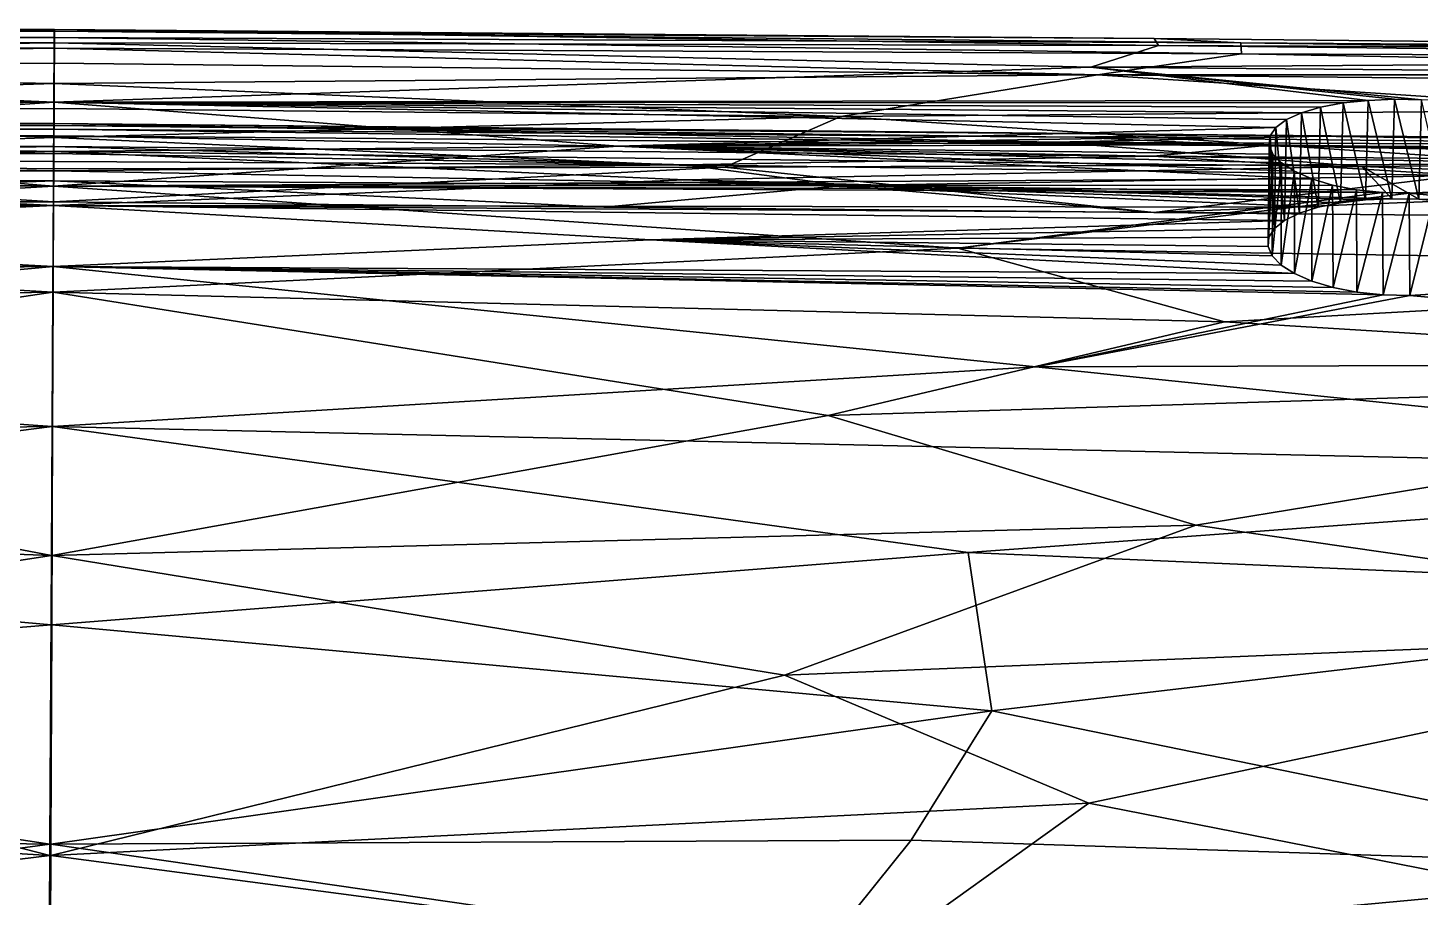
# Model space of a CAD drawing. Extents: x 4857 to 5181, y 3876 to 4195.
# Drawn here: x 5017.6 to 5090.8, y 4148.9 to 4194.7 of the extents above; entities that cross this region are included whole.
import ezdxf

# ---------------------------------------------------------------- set-up
doc = ezdxf.new("R2010")
doc.units = 0
doc.header["$MEASUREMENT"] = 0
doc.layers.add('STL2DXF', color=7, linetype='Continuous')

msp = doc.modelspace()

# ---------------------------------------------------------------- linework, layer by layer
at = {"layer": 'STL2DXF'}
for points in [[(4956.525, 4194.508, 9.18), (5018.949, 4194.172, 7.563), (4956.5, 4193.927, 6.674)], [(4961.094, 4194.687, 12.274), (5018.951, 4194.511, 9.373), (4956.525, 4194.508, 9.18)], [(5018.951, 4194.511, 9.373), (5018.949, 4194.172, 7.563), (4956.525, 4194.508, 9.18)], [(4960.864, 4194.332, 16.548), (5018.951, 4194.6, 13.71), (4961.094, 4194.687, 12.274)], [(5018.948, 4193.904, 18.943), (5018.951, 4194.6, 13.71), (4960.864, 4194.332, 16.548)], [(4964.403, 4193.159, 22.528), (5018.948, 4193.904, 18.943), (4960.864, 4194.332, 16.548)], [(5018.951, 4194.6, 13.71), (5018.951, 4194.511, 9.373), (4961.094, 4194.687, 12.274)], [(5018.945, 4194.511, 9.373), (5018.945, 4194.511, 9.373), (5018.943, 4194.172, 7.563), (5018.922, 4189.35, 8.892)], [(5018.923, 4189.551, 10.003), (5018.923, 4189.551, 10.003), (5018.945, 4194.511, 9.373), (5018.922, 4189.35, 8.892)], [(5018.923, 4189.35, 8.892), (5018.949, 4194.172, 7.563), (5018.951, 4194.511, 9.373)], [(5018.923, 4189.35, 8.892), (5018.951, 4194.511, 9.373), (5018.924, 4189.551, 10.003)], [(5018.924, 4189.656, 12.33), (5018.924, 4189.656, 12.33), (5018.945, 4194.511, 9.373), (5018.923, 4189.551, 10.003)], [(5018.924, 4189.656, 12.33), (5018.951, 4194.511, 9.373), (5018.951, 4194.6, 13.71)], [(5018.924, 4189.656, 12.33), (5018.951, 4194.6, 13.71), (5018.948, 4193.904, 18.943)], [(5018.945, 4194.6, 13.71), (5018.945, 4194.6, 13.71), (5018.945, 4194.511, 9.373), (5018.924, 4189.656, 12.33)], [(5018.942, 4193.904, 18.943), (5018.942, 4193.904, 18.943), (5018.945, 4194.6, 13.71), (5018.924, 4189.656, 12.33)], [(5018.924, 4189.551, 10.003), (5018.951, 4194.511, 9.373), (5018.924, 4189.656, 12.33)], [(5077.027, 4193.763, 16.548), (5077.027, 4193.763, 16.548), (5018.945, 4194.6, 13.71), (5018.942, 4193.904, 18.943)], [(5081.367, 4193.897, 9.18), (5081.367, 4193.897, 9.18), (5018.943, 4194.172, 7.563), (5018.945, 4194.511, 9.373)], [(5076.8, 4194.12, 12.274), (5076.8, 4194.12, 12.274), (5018.945, 4194.6, 13.71), (5077.027, 4193.763, 16.548)], [(5076.8, 4194.12, 12.274), (5076.8, 4194.12, 12.274), (5018.945, 4194.511, 9.373), (5018.945, 4194.6, 13.71)], [(5081.367, 4193.897, 9.18), (5081.367, 4193.897, 9.18), (5018.945, 4194.511, 9.373), (5076.8, 4194.12, 12.274)], [(5018.949, 4194.172, 7.563), (5018.946, 4193.624, 5.92), (4956.5, 4193.927, 6.674)], [(4956.5, 4193.927, 6.674), (5018.946, 4193.624, 5.92), (4964.058, 4192.743, 4.257)], [(5018.946, 4193.624, 5.92), (5018.942, 4192.822, 4.396), (4964.058, 4192.743, 4.257)], [(5018.931, 4190.768, 30.716), (5018.948, 4193.904, 18.943), (4964.403, 4193.159, 22.528)], [(5018.914, 4187.642, 6.091), (5018.942, 4192.822, 4.396), (5018.946, 4193.624, 5.92)], [(5018.914, 4187.642, 6.091), (5018.946, 4193.624, 5.92), (5018.916, 4188.071, 6.436)], [(5018.941, 4193.624, 5.92), (5018.941, 4193.624, 5.92), (5018.937, 4192.822, 4.396), (5018.915, 4187.642, 6.091)], [(5018.917, 4188.071, 6.436), (5018.917, 4188.071, 6.436), (5018.941, 4193.624, 5.92), (5018.915, 4187.642, 6.091)], [(5018.916, 4188.071, 6.436), (5018.946, 4193.624, 5.92), (5018.918, 4188.441, 6.851)], [(5018.924, 4189.656, 12.33), (5018.948, 4193.904, 18.943), (5018.917, 4188.177, 21.706)], [(5018.917, 4188.177, 21.706), (5018.948, 4193.904, 18.943), (5018.931, 4190.768, 30.716)], [(5018.917, 4188.177, 21.706), (5018.917, 4188.177, 21.706), (5018.942, 4193.904, 18.943), (5018.924, 4189.656, 12.33)], [(5018.928, 4190.768, 30.716), (5018.928, 4190.768, 30.716), (5018.942, 4193.904, 18.943), (5018.917, 4188.177, 21.706)], [(5018.918, 4188.441, 6.851), (5018.918, 4188.441, 6.851), (5018.941, 4193.624, 5.92), (5018.917, 4188.071, 6.436)], [(5018.918, 4188.441, 6.851), (5018.946, 4193.624, 5.92), (5018.949, 4194.172, 7.563)], [(5018.918, 4188.441, 6.851), (5018.949, 4194.172, 7.563), (5018.921, 4188.996, 7.815)], [(5018.943, 4194.172, 7.563), (5018.943, 4194.172, 7.563), (5018.941, 4193.624, 5.92), (5018.918, 4188.441, 6.851)], [(5018.921, 4188.996, 7.815), (5018.921, 4188.996, 7.815), (5018.943, 4194.172, 7.563), (5018.918, 4188.441, 6.851)], [(5018.921, 4188.996, 7.815), (5018.949, 4194.172, 7.563), (5018.923, 4189.35, 8.892)], [(5018.922, 4189.35, 8.892), (5018.922, 4189.35, 8.892), (5018.943, 4194.172, 7.563), (5018.921, 4188.996, 7.815)], [(5073.476, 4192.624, 22.528), (5073.476, 4192.624, 22.528), (5018.942, 4193.904, 18.943), (5018.928, 4190.768, 30.716)], [(5073.818, 4192.205, 4.257), (5073.818, 4192.205, 4.257), (5018.937, 4192.822, 4.396), (5018.941, 4193.624, 5.92)], [(5081.387, 4193.315, 6.674), (5081.387, 4193.315, 6.674), (5018.941, 4193.624, 5.92), (5018.943, 4194.172, 7.563)], [(5073.818, 4192.205, 4.257), (5073.818, 4192.205, 4.257), (5018.941, 4193.624, 5.92), (5081.387, 4193.315, 6.674)], [(5077.027, 4193.763, 16.548), (5077.027, 4193.763, 16.548), (5018.942, 4193.904, 18.943), (5073.476, 4192.624, 22.528)], [(5081.387, 4193.315, 6.674), (5081.387, 4193.315, 6.674), (5018.943, 4194.172, 7.563), (5081.367, 4193.897, 9.18)], [(5139.629, 4193.054, 17.414), (5139.629, 4193.054, 17.414), (5077.027, 4193.763, 16.548), (5073.476, 4192.624, 22.528)], [(5076.8, 4194.12, 12.274), (5076.8, 4194.12, 12.274), (5077.027, 4193.763, 16.548), (5139.937, 4193.483, 13.501)], [(5139.935, 4193.478, 10.486), (5139.935, 4193.478, 10.486), (5076.8, 4194.12, 12.274), (5139.937, 4193.483, 13.501)], [(5081.367, 4193.897, 9.18), (5081.367, 4193.897, 9.18), (5076.8, 4194.12, 12.274), (5139.935, 4193.478, 10.486)], [(5139.937, 4193.483, 13.501), (5139.937, 4193.483, 13.501), (5077.027, 4193.763, 16.548), (5139.629, 4193.054, 17.414)], [(5139.687, 4193.093, 7.83), (5139.687, 4193.093, 7.83), (5081.367, 4193.897, 9.18), (5139.935, 4193.478, 10.486)], [(5081.387, 4193.315, 6.674), (5081.387, 4193.315, 6.674), (5081.367, 4193.897, 9.18), (5139.687, 4193.093, 7.83)], [(4949.81, 4191.548, 28.4), (5018.931, 4190.768, 30.716), (4964.403, 4193.159, 22.528)], [(4964.058, 4192.743, 4.257), (5018.942, 4192.822, 4.396), (5018.936, 4191.751, 3.045)], [(5018.908, 4186.636, 5.641), (5018.936, 4191.751, 3.045), (5018.942, 4192.822, 4.396)], [(5018.908, 4186.636, 5.641), (5018.942, 4192.822, 4.396), (5018.911, 4187.161, 5.824)], [(5018.937, 4192.822, 4.396), (5018.937, 4192.822, 4.396), (5018.933, 4191.751, 3.045), (5018.91, 4186.636, 5.641)], [(5018.913, 4187.161, 5.824), (5018.913, 4187.161, 5.824), (5018.937, 4192.822, 4.396), (5018.91, 4186.636, 5.641)], [(5018.911, 4187.161, 5.824), (5018.942, 4192.822, 4.396), (5018.914, 4187.642, 6.091)], [(5018.915, 4187.642, 6.091), (5018.915, 4187.642, 6.091), (5018.937, 4192.822, 4.396), (5018.913, 4187.161, 5.824)], [(5018.933, 4191.751, 3.045), (5018.933, 4191.751, 3.045), (5018.937, 4192.822, 4.396), (5073.818, 4192.205, 4.257)], [(5073.476, 4192.624, 22.528), (5073.476, 4192.624, 22.528), (5138.892, 4192.052, 22.41), (5139.629, 4193.054, 17.414)], [(5073.818, 4192.205, 4.257), (5073.818, 4192.205, 4.257), (5081.387, 4193.315, 6.674), (5139.156, 4192.215, 5.348)], [(5139.156, 4192.215, 5.348), (5139.156, 4192.215, 5.348), (5081.387, 4193.315, 6.674), (5139.687, 4193.093, 7.83)], [(4964.058, 4192.743, 4.257), (5018.936, 4191.751, 3.045), (4977.536, 4190.427, 1.935)], [(5073.476, 4192.624, 22.528), (5073.476, 4192.624, 22.528), (5018.928, 4190.768, 30.716), (5088.054, 4190.87, 28.4)], [(5060.318, 4190.021, 1.935), (5060.318, 4190.021, 1.935), (5018.933, 4191.751, 3.045), (5073.818, 4192.205, 4.257)], [(5073.818, 4192.205, 4.257), (5073.818, 4192.205, 4.257), (5101.996, 4190.359, 2.492), (5060.318, 4190.021, 1.935)], [(5089.449, 4190.926, 28.176), (5089.449, 4190.926, 28.176), (5073.476, 4192.624, 22.528), (5088.054, 4190.87, 28.4)], [(5090.861, 4190.895, 28.237), (5090.861, 4190.895, 28.237), (5073.476, 4192.624, 22.528), (5089.449, 4190.926, 28.176)], [(5138.892, 4192.052, 22.41), (5138.892, 4192.052, 22.41), (5073.476, 4192.624, 22.528), (5090.861, 4190.895, 28.237)], [(5138.784, 4191.573, 4.242), (5138.784, 4191.573, 4.242), (5073.818, 4192.205, 4.257), (5139.156, 4192.215, 5.348)], [(5101.996, 4190.359, 2.492), (5101.996, 4190.359, 2.492), (5073.818, 4192.205, 4.257), (5138.784, 4191.573, 4.242)], [(4951.124, 4191.395, 28.896), (5018.931, 4190.768, 30.716), (4949.81, 4191.548, 28.4)], [(4952.304, 4191.162, 29.637), (5018.931, 4190.768, 30.716), (4951.124, 4191.395, 28.896)], [(4977.536, 4190.427, 1.935), (5018.936, 4191.751, 3.045), (5018.929, 4190.436, 1.944)], [(5018.929, 4190.436, 1.944), (5018.936, 4191.751, 3.045), (5018.902, 4185.536, 5.507)], [(5018.902, 4185.536, 5.507), (5018.936, 4191.751, 3.045), (5018.908, 4186.636, 5.641)], [(5018.906, 4185.536, 5.507), (5018.906, 4185.536, 5.507), (5018.933, 4191.751, 3.045), (5018.927, 4190.436, 1.944)], [(5018.91, 4186.636, 5.641), (5018.91, 4186.636, 5.641), (5018.933, 4191.751, 3.045), (5018.906, 4185.536, 5.507)], [(5018.927, 4190.436, 1.944), (5018.927, 4190.436, 1.944), (5018.933, 4191.751, 3.045), (5060.318, 4190.021, 1.935)], [(4953.306, 4190.857, 30.587), (5018.931, 4190.768, 30.716), (4952.304, 4191.162, 29.637)], [(4954.093, 4190.492, 31.702), (5018.931, 4190.768, 30.716), (4953.306, 4190.857, 30.587)], [(4954.646, 4190.076, 32.937), (5018.931, 4190.768, 30.716), (4954.093, 4190.492, 31.702)], [(4954.646, 4190.076, 32.937), (4989.252, 4188.746, 36.628), (5018.931, 4190.768, 30.716)], [(5018.906, 4186.349, 42.832), (5018.931, 4190.768, 30.716), (4989.252, 4188.746, 36.628)], [(5018.901, 4185.334, 31.206), (5018.931, 4190.768, 30.716), (5018.883, 4182.119, 39.933)], [(5018.883, 4182.119, 39.933), (5018.931, 4190.768, 30.716), (5018.906, 4186.349, 42.832)], [(5018.891, 4182.119, 39.933), (5018.891, 4182.119, 39.933), (5018.928, 4190.768, 30.716), (5018.905, 4185.334, 31.206)], [(5018.909, 4186.349, 42.832), (5018.909, 4186.349, 42.832), (5018.928, 4190.768, 30.716), (5018.891, 4182.119, 39.933)], [(5018.917, 4188.177, 21.706), (5018.931, 4190.768, 30.716), (5018.901, 4185.334, 31.206)], [(5018.905, 4185.334, 31.206), (5018.905, 4185.334, 31.206), (5018.928, 4190.768, 30.716), (5018.917, 4188.177, 21.706)], [(5048.586, 4188.455, 36.628), (5048.586, 4188.455, 36.628), (5018.928, 4190.768, 30.716), (5018.909, 4186.349, 42.832)], [(5088.054, 4190.87, 28.4), (5088.054, 4190.87, 28.4), (5018.928, 4190.768, 30.716), (5086.738, 4190.73, 28.896)], [(5018.928, 4190.768, 30.716), (5018.928, 4190.768, 30.716), (5048.586, 4188.455, 36.628), (5083.203, 4189.446, 32.937)], [(5083.76, 4189.856, 31.702), (5083.76, 4189.856, 31.702), (5018.928, 4190.768, 30.716), (5083.203, 4189.446, 32.937)], [(5084.551, 4190.214, 30.587), (5084.551, 4190.214, 30.587), (5018.928, 4190.768, 30.716), (5083.76, 4189.856, 31.702)], [(5085.556, 4190.509, 29.637), (5085.556, 4190.509, 29.637), (5018.928, 4190.768, 30.716), (5084.551, 4190.214, 30.587)], [(5086.738, 4190.73, 28.896), (5086.738, 4190.73, 28.896), (5018.928, 4190.768, 30.716), (5085.556, 4190.509, 29.637)], [(5086.738, 4190.73, 28.896), (5086.738, 4190.73, 28.896), (5085.556, 4190.509, 29.637), (5086.602, 4185.474, 28.938)], [(5087.913, 4185.627, 28.424), (5087.913, 4185.627, 28.424), (5086.738, 4190.73, 28.896), (5086.602, 4185.474, 28.938)], [(5088.054, 4190.87, 28.4), (5088.054, 4190.87, 28.4), (5086.738, 4190.73, 28.896), (5087.913, 4185.627, 28.424)], [(5089.307, 4185.691, 28.182), (5089.307, 4185.691, 28.182), (5088.054, 4190.87, 28.4), (5087.913, 4185.627, 28.424)], [(5089.449, 4190.926, 28.176), (5089.449, 4190.926, 28.176), (5088.054, 4190.87, 28.4), (5089.307, 4185.691, 28.182)], [(5090.722, 4185.664, 28.225), (5090.722, 4185.664, 28.225), (5089.449, 4190.926, 28.176), (5089.307, 4185.691, 28.182)], [(5090.861, 4190.895, 28.237), (5090.861, 4190.895, 28.237), (5089.449, 4190.926, 28.176), (5090.722, 4185.664, 28.225)], [(5092.093, 4185.549, 28.55), (5092.093, 4185.549, 28.55), (5090.861, 4190.895, 28.237), (5090.722, 4185.664, 28.225)], [(4977.536, 4190.427, 1.935), (5018.929, 4190.436, 1.944), (5018.92, 4188.914, 1.138)], [(4977.536, 4190.427, 1.935), (5018.92, 4188.914, 1.138), (4983.629, 4187.706, 0.754)], [(5018.902, 4185.536, 5.507), (5018.92, 4188.914, 1.138), (5018.929, 4190.436, 1.944)], [(5018.927, 4190.436, 1.944), (5018.927, 4190.436, 1.944), (5018.92, 4188.914, 1.138), (5018.906, 4185.536, 5.507)], [(5018.92, 4188.914, 1.138), (5018.92, 4188.914, 1.138), (5018.927, 4190.436, 1.944), (5060.318, 4190.021, 1.935)], [(5054.198, 4187.36, 0.754), (5054.198, 4187.36, 0.754), (5018.92, 4188.914, 1.138), (5060.318, 4190.021, 1.935)], [(5060.318, 4190.021, 1.935), (5060.318, 4190.021, 1.935), (5097.927, 4187.529, 0.918), (5054.198, 4187.36, 0.754)], [(5101.996, 4190.359, 2.492), (5101.996, 4190.359, 2.492), (5097.927, 4187.529, 0.918), (5060.318, 4190.021, 1.935)], [(5083.76, 4189.856, 31.702), (5083.76, 4189.856, 31.702), (5083.203, 4189.446, 32.937), (5083.663, 4184.552, 31.781)], [(5084.439, 4184.927, 30.658), (5084.439, 4184.927, 30.658), (5083.76, 4189.856, 31.702), (5083.663, 4184.552, 31.781)], [(5084.551, 4190.214, 30.587), (5084.551, 4190.214, 30.587), (5083.76, 4189.856, 31.702), (5084.439, 4184.927, 30.658)], [(5085.431, 4185.239, 29.694), (5085.431, 4185.239, 29.694), (5084.551, 4190.214, 30.587), (5084.439, 4184.927, 30.658)], [(5085.556, 4190.509, 29.637), (5085.556, 4190.509, 29.637), (5084.551, 4190.214, 30.587), (5085.431, 4185.239, 29.694)], [(5086.602, 4185.474, 28.938), (5086.602, 4185.474, 28.938), (5085.556, 4190.509, 29.637), (5085.431, 4185.239, 29.694)], [(5018.917, 4188.177, 21.706), (4950.114, 4188.069, 22.311), (4966.262, 4189.192, 17.056)], [(5018.924, 4189.656, 12.33), (4952.123, 4189.643, 13.372), (4957.709, 4189.657, 10.906)], [(5018.924, 4189.656, 12.33), (4966.262, 4189.192, 17.056), (4952.123, 4189.643, 13.372)], [(4955.362, 4189.1, 8.027), (5018.923, 4189.35, 8.892), (4965.197, 4189.459, 9.312)], [(4955.362, 4189.1, 8.027), (5018.921, 4188.996, 7.815), (5018.923, 4189.35, 8.892)], [(4957.709, 4189.657, 10.906), (4965.197, 4189.459, 9.312), (5018.924, 4189.551, 10.003)], [(4957.709, 4189.657, 10.906), (5018.924, 4189.551, 10.003), (5018.924, 4189.656, 12.33)], [(4965.197, 4189.459, 9.312), (5018.923, 4189.35, 8.892), (5018.924, 4189.551, 10.003)], [(5018.917, 4188.177, 21.706), (4966.262, 4189.192, 17.056), (5018.924, 4189.656, 12.33)], [(5018.924, 4189.656, 12.33), (5018.924, 4189.656, 12.33), (5071.579, 4188.676, 17.056), (5018.917, 4188.177, 21.706)], [(5018.922, 4189.35, 8.892), (5018.922, 4189.35, 8.892), (5018.921, 4188.996, 7.815), (5082.477, 4188.477, 8.027)], [(5018.923, 4189.551, 10.003), (5018.923, 4189.551, 10.003), (5018.922, 4189.35, 8.892), (5072.647, 4188.933, 9.312)], [(5072.647, 4188.933, 9.312), (5072.647, 4188.933, 9.312), (5018.922, 4189.35, 8.892), (5082.477, 4188.477, 8.027)], [(5018.924, 4189.656, 12.33), (5018.924, 4189.656, 12.33), (5018.923, 4189.551, 10.003), (5080.136, 4189.057, 10.906)], [(5018.923, 4189.551, 10.003), (5018.923, 4189.551, 10.003), (5072.647, 4188.933, 9.312), (5080.136, 4189.057, 10.906)], [(5085.722, 4188.988, 13.372), (5085.722, 4188.988, 13.372), (5071.579, 4188.676, 17.056), (5018.924, 4189.656, 12.33)], [(5080.136, 4189.057, 10.906), (5080.136, 4189.057, 10.906), (5085.722, 4188.988, 13.372), (5018.924, 4189.656, 12.33)], [(5083.203, 4189.446, 32.937), (5083.203, 4189.446, 32.937), (5048.586, 4188.455, 36.628), (5082.895, 4188.997, 34.245)], [(5083.203, 4189.446, 32.937), (5083.203, 4189.446, 32.937), (5082.895, 4188.997, 34.245), (5083.123, 4184.125, 33.022)], [(5083.663, 4184.552, 31.781), (5083.663, 4184.552, 31.781), (5083.203, 4189.446, 32.937), (5083.123, 4184.125, 33.022)], [(4952.736, 4187.386, 40.328), (5018.906, 4186.349, 42.832), (4989.252, 4188.746, 36.628)], [(4961.091, 4188.495, 6.906), (5018.921, 4188.996, 7.815), (4955.362, 4189.1, 8.027)], [(4961.091, 4188.495, 6.906), (5018.918, 4188.441, 6.851), (5018.921, 4188.996, 7.815)], [(4985.72, 4187.804, 6.203), (5018.918, 4188.441, 6.851), (4961.091, 4188.495, 6.906)], [(4983.629, 4187.706, 0.754), (5018.92, 4188.914, 1.138), (5018.912, 4187.256, 0.66)], [(4985.72, 4187.804, 6.203), (5018.916, 4188.071, 6.436), (5018.918, 4188.441, 6.851)], [(5018.902, 4185.536, 5.507), (5018.912, 4187.256, 0.66), (5018.92, 4188.914, 1.138)], [(5018.92, 4188.914, 1.138), (5018.92, 4188.914, 1.138), (5018.913, 4187.256, 0.66), (5018.906, 4185.536, 5.507)], [(5048.586, 4188.455, 36.628), (5048.586, 4188.455, 36.628), (5018.909, 4186.349, 42.832), (5085.087, 4186.738, 40.328)], [(5018.913, 4187.256, 0.66), (5018.913, 4187.256, 0.66), (5018.92, 4188.914, 1.138), (5054.198, 4187.36, 0.754)], [(5071.579, 4188.676, 17.056), (5071.579, 4188.676, 17.056), (5087.715, 4187.395, 22.311), (5018.917, 4188.177, 21.706)], [(5018.918, 4188.441, 6.851), (5018.918, 4188.441, 6.851), (5018.917, 4188.071, 6.436), (5052.108, 4187.478, 6.203)], [(5018.921, 4188.996, 7.815), (5018.921, 4188.996, 7.815), (5018.918, 4188.441, 6.851), (5076.743, 4187.928, 6.906)], [(5076.743, 4187.928, 6.906), (5076.743, 4187.928, 6.906), (5018.918, 4188.441, 6.851), (5052.108, 4187.478, 6.203)], [(5082.477, 4188.477, 8.027), (5082.477, 4188.477, 8.027), (5018.921, 4188.996, 7.815), (5076.743, 4187.928, 6.906)], [(5082.895, 4188.997, 34.245), (5082.895, 4188.997, 34.245), (5048.586, 4188.455, 36.628), (5082.843, 4188.525, 35.58)], [(5082.843, 4188.525, 35.58), (5082.843, 4188.525, 35.58), (5048.586, 4188.455, 36.628), (5083.044, 4188.045, 36.9)], [(5084.181, 4187.133, 39.317), (5084.181, 4187.133, 39.317), (5048.586, 4188.455, 36.628), (5085.087, 4186.738, 40.328)], [(5083.494, 4187.575, 38.159), (5083.494, 4187.575, 38.159), (5048.586, 4188.455, 36.628), (5084.181, 4187.133, 39.317)], [(5083.044, 4188.045, 36.9), (5083.044, 4188.045, 36.9), (5048.586, 4188.455, 36.628), (5083.494, 4187.575, 38.159)], [(5085.722, 4188.988, 13.372), (5085.722, 4188.988, 13.372), (5137.729, 4188.39, 14.692), (5071.579, 4188.676, 17.056)], [(5137.29, 4187.82, 18.426), (5137.29, 4187.82, 18.426), (5087.715, 4187.395, 22.311), (5071.579, 4188.676, 17.056)], [(5137.729, 4188.39, 14.692), (5137.729, 4188.39, 14.692), (5137.29, 4187.82, 18.426), (5071.579, 4188.676, 17.056)], [(5080.136, 4189.057, 10.906), (5080.136, 4189.057, 10.906), (5072.647, 4188.933, 9.312), (5137.615, 4188.243, 8.967)], [(5072.647, 4188.933, 9.312), (5072.647, 4188.933, 9.312), (5082.477, 4188.477, 8.027), (5137.615, 4188.243, 8.967)], [(5082.477, 4188.477, 8.027), (5082.477, 4188.477, 8.027), (5076.743, 4187.928, 6.906), (5137.023, 4187.472, 7.079)], [(5137.844, 4188.54, 11.522), (5137.844, 4188.54, 11.522), (5085.722, 4188.988, 13.372), (5080.136, 4189.057, 10.906)], [(5137.615, 4188.243, 8.967), (5137.615, 4188.243, 8.967), (5137.844, 4188.54, 11.522), (5080.136, 4189.057, 10.906)], [(5137.366, 4187.918, 7.936), (5137.366, 4187.918, 7.936), (5082.477, 4188.477, 8.027), (5137.023, 4187.472, 7.079)], [(5137.615, 4188.243, 8.967), (5137.615, 4188.243, 8.967), (5082.477, 4188.477, 8.027), (5137.366, 4187.918, 7.936)], [(5082.843, 4188.525, 35.58), (5082.843, 4188.525, 35.58), (5083.044, 4188.045, 36.9), (5082.796, 4183.173, 35.669)], [(5082.832, 4183.66, 34.334), (5082.832, 4183.66, 34.334), (5082.843, 4188.525, 35.58), (5082.796, 4183.173, 35.669)], [(5082.895, 4188.997, 34.245), (5082.895, 4188.997, 34.245), (5082.843, 4188.525, 35.58), (5082.832, 4183.66, 34.334)], [(5083.123, 4184.125, 33.022), (5083.123, 4184.125, 33.022), (5082.895, 4188.997, 34.245), (5082.832, 4183.66, 34.334)], [(5137.844, 4188.54, 11.522), (5137.844, 4188.54, 11.522), (5137.729, 4188.39, 14.692), (5085.722, 4188.988, 13.372)], [(5018.917, 4188.177, 21.706), (4985.715, 4187.004, 26.065), (4950.114, 4188.069, 22.311)], [(5018.902, 4185.536, 0.507), (4961.02, 4185.536, 0.507), (4983.629, 4187.706, 0.754)], [(4977.355, 4186.795, 5.685), (5018.911, 4187.161, 5.824), (4985.72, 4187.804, 6.203)], [(4983.629, 4187.706, 0.754), (5018.912, 4187.256, 0.66), (5018.902, 4185.536, 0.507)], [(5018.901, 4185.334, 31.206), (4985.715, 4187.004, 26.065), (5018.917, 4188.177, 21.706)], [(4985.72, 4187.804, 6.203), (5018.914, 4187.642, 6.091), (5018.916, 4188.071, 6.436)], [(5018.911, 4187.161, 5.824), (5018.914, 4187.642, 6.091), (4985.72, 4187.804, 6.203)], [(5018.917, 4188.177, 21.706), (5018.917, 4188.177, 21.706), (5052.105, 4186.679, 26.065), (5018.905, 4185.334, 31.206)], [(5018.917, 4188.071, 6.436), (5018.917, 4188.071, 6.436), (5018.915, 4187.642, 6.091), (5052.108, 4187.478, 6.203)], [(5087.715, 4187.395, 22.311), (5087.715, 4187.395, 22.311), (5052.105, 4186.679, 26.065), (5018.917, 4188.177, 21.706)], [(5076.743, 4187.928, 6.906), (5076.743, 4187.928, 6.906), (5052.108, 4187.478, 6.203), (5093.172, 4186.909, 6.08)], [(5136.584, 4186.9, 6.401), (5136.584, 4186.9, 6.401), (5076.743, 4187.928, 6.906), (5093.172, 4186.909, 6.08)], [(5137.023, 4187.472, 7.079), (5137.023, 4187.472, 7.079), (5076.743, 4187.928, 6.906), (5136.584, 4186.9, 6.401)], [(5082.796, 4183.173, 35.669), (5082.796, 4183.173, 35.669), (5083.044, 4188.045, 36.9), (5083.013, 4182.68, 36.983)], [(5083.044, 4188.045, 36.9), (5083.044, 4188.045, 36.9), (5083.494, 4187.575, 38.159), (5083.013, 4182.68, 36.983)], [(5087.715, 4187.395, 22.311), (5087.715, 4187.395, 22.311), (5137.29, 4187.82, 18.426), (5135.526, 4185.522, 27.382)], [(4950.377, 4186.835, 41.752), (5018.906, 4186.349, 42.832), (4951.632, 4187.067, 41.155)], [(4951.632, 4187.067, 41.155), (5018.906, 4186.349, 42.832), (4952.736, 4187.386, 40.328)], [(4952.377, 4185.891, 29.694), (4985.715, 4187.004, 26.065), (5018.901, 4185.334, 31.206)], [(5018.908, 4186.636, 5.641), (5018.911, 4187.161, 5.824), (4977.355, 4186.795, 5.685)], [(5018.902, 4185.536, 0.507), (5018.912, 4187.256, 0.66), (5018.902, 4185.536, 5.507)], [(5018.906, 4185.536, 0.507), (5018.906, 4185.536, 0.507), (5018.913, 4187.256, 0.66), (5054.198, 4187.36, 0.754)], [(5054.198, 4187.36, 0.754), (5054.198, 4187.36, 0.754), (5076.785, 4184.968, 0.507), (5018.906, 4185.536, 0.507)], [(5018.906, 4185.536, 5.507), (5018.906, 4185.536, 5.507), (5018.913, 4187.256, 0.66), (5018.906, 4185.536, 0.507)], [(5060.463, 4186.388, 5.685), (5060.463, 4186.388, 5.685), (5018.913, 4187.161, 5.824), (5018.91, 4186.636, 5.641)], [(5052.108, 4187.478, 6.203), (5052.108, 4187.478, 6.203), (5018.915, 4187.642, 6.091), (5018.913, 4187.161, 5.824)], [(5052.108, 4187.478, 6.203), (5052.108, 4187.478, 6.203), (5018.913, 4187.161, 5.824), (5060.463, 4186.388, 5.685)], [(5052.105, 4186.679, 26.065), (5052.105, 4186.679, 26.065), (5087.715, 4187.395, 22.311), (5089.307, 4185.691, 28.182)], [(5093.172, 4186.909, 6.08), (5093.172, 4186.909, 6.08), (5052.108, 4187.478, 6.203), (5060.463, 4186.388, 5.685)], [(5097.927, 4187.529, 0.918), (5097.927, 4187.529, 0.918), (5076.785, 4184.968, 0.507), (5054.198, 4187.36, 0.754)], [(5076.785, 4184.968, 0.507), (5076.785, 4184.968, 0.507), (5097.927, 4187.529, 0.918), (5134.669, 4184.407, 0.507)], [(5083.013, 4182.68, 36.983), (5083.013, 4182.68, 36.983), (5083.494, 4187.575, 38.159), (5083.477, 4182.2, 38.235)], [(5083.494, 4187.575, 38.159), (5083.494, 4187.575, 38.159), (5084.181, 4187.133, 39.317), (5083.477, 4182.2, 38.235)], [(5083.477, 4182.2, 38.235), (5083.477, 4182.2, 38.235), (5084.181, 4187.133, 39.317), (5084.179, 4181.75, 39.384)], [(5084.181, 4187.133, 39.317), (5084.181, 4187.133, 39.317), (5085.087, 4186.738, 40.328), (5084.179, 4181.75, 39.384)], [(5087.715, 4187.395, 22.311), (5087.715, 4187.395, 22.311), (5135.526, 4185.522, 27.382), (5090.722, 4185.664, 28.225)], [(5089.307, 4185.691, 28.182), (5089.307, 4185.691, 28.182), (5087.715, 4187.395, 22.311), (5090.722, 4185.664, 28.225)], [(4949.013, 4186.702, 42.092), (5018.906, 4186.349, 42.832), (4950.377, 4186.835, 41.752)], [(4971.31, 4183.547, 49.711), (5018.906, 4186.349, 42.832), (4949.013, 4186.702, 42.092)], [(4971.31, 4183.547, 49.711), (5018.876, 4180.767, 55.927), (5018.906, 4186.349, 42.832)], [(4989.96, 4185.536, 5.507), (5018.908, 4186.636, 5.641), (4977.355, 4186.795, 5.685)], [(5018.902, 4185.536, 5.507), (5018.908, 4186.636, 5.641), (4989.96, 4185.536, 5.507)], [(5018.883, 4182.119, 39.933), (5018.906, 4186.349, 42.832), (5018.876, 4180.767, 55.927)], [(5018.885, 4180.767, 55.927), (5018.885, 4180.767, 55.927), (5018.909, 4186.349, 42.832), (5018.891, 4182.119, 39.933)], [(5018.909, 4186.349, 42.832), (5018.909, 4186.349, 42.832), (5018.885, 4180.767, 55.927), (5066.476, 4183.081, 49.711)], [(5018.905, 4185.334, 31.206), (5018.905, 4185.334, 31.206), (5052.105, 4186.679, 26.065), (5085.431, 4185.239, 29.694)], [(5047.846, 4185.252, 5.507), (5047.846, 4185.252, 5.507), (5018.91, 4186.636, 5.641), (5018.906, 4185.536, 5.507)], [(5085.087, 4186.738, 40.328), (5085.087, 4186.738, 40.328), (5018.909, 4186.349, 42.832), (5086.187, 4186.408, 41.155)], [(5086.187, 4186.408, 41.155), (5086.187, 4186.408, 41.155), (5018.909, 4186.349, 42.832), (5087.44, 4186.163, 41.752)], [(5088.803, 4186.017, 42.092), (5088.803, 4186.017, 42.092), (5018.909, 4186.349, 42.832), (5066.476, 4183.081, 49.711)], [(5087.44, 4186.163, 41.752), (5087.44, 4186.163, 41.752), (5018.909, 4186.349, 42.832), (5088.803, 4186.017, 42.092)], [(5060.463, 4186.388, 5.685), (5060.463, 4186.388, 5.685), (5018.91, 4186.636, 5.641), (5047.846, 4185.252, 5.507)], [(5076.785, 4184.968, 5.507), (5076.785, 4184.968, 5.507), (5060.463, 4186.388, 5.685), (5047.846, 4185.252, 5.507)], [(5087.913, 4185.627, 28.424), (5087.913, 4185.627, 28.424), (5052.105, 4186.679, 26.065), (5089.307, 4185.691, 28.182)], [(5086.602, 4185.474, 28.938), (5086.602, 4185.474, 28.938), (5052.105, 4186.679, 26.065), (5087.913, 4185.627, 28.424)], [(5085.431, 4185.239, 29.694), (5085.431, 4185.239, 29.694), (5052.105, 4186.679, 26.065), (5086.602, 4185.474, 28.938)], [(5060.463, 4186.388, 5.685), (5060.463, 4186.388, 5.685), (5099.74, 4185.871, 5.646), (5093.172, 4186.909, 6.08)], [(5099.74, 4185.871, 5.646), (5099.74, 4185.871, 5.646), (5060.463, 4186.388, 5.685), (5076.785, 4184.968, 5.507)], [(5084.179, 4181.75, 39.384), (5084.179, 4181.75, 39.384), (5085.087, 4186.738, 40.328), (5085.096, 4181.349, 40.385)], [(5085.087, 4186.738, 40.328), (5085.087, 4186.738, 40.328), (5086.187, 4186.408, 41.155), (5085.096, 4181.349, 40.385)], [(5085.096, 4181.349, 40.385), (5085.096, 4181.349, 40.385), (5086.187, 4186.408, 41.155), (5086.207, 4181.017, 41.198)], [(5086.187, 4186.408, 41.155), (5086.187, 4186.408, 41.155), (5087.44, 4186.163, 41.752), (5086.207, 4181.017, 41.198)], [(5018.902, 4185.536, 12), (4903.137, 4185.536, 12), (5017.276, 3886.536, 12)], [(5018.902, 4185.536, 12), (4961.02, 4185.536, 5.507), (4903.137, 4185.536, 12)], [(4961.02, 4185.536, 0.507), (5018.902, 4185.536, 0), (4903.137, 4185.536, 0)], [(5018.902, 4185.536, 0), (5017.276, 3886.536, 0), (4903.137, 4185.536, 0)], [(4952.377, 4185.891, 29.694), (5018.901, 4185.334, 31.206), (4953.366, 4185.569, 30.658)], [(5018.901, 4185.334, 31.206), (4954.138, 4185.187, 31.781), (4953.366, 4185.569, 30.658)], [(5018.902, 4185.536, 12), (4989.96, 4185.536, 5.507), (4961.02, 4185.536, 5.507)], [(5018.902, 4185.536, 0.507), (5018.902, 4185.536, 0), (4961.02, 4185.536, 0.507)], [(5018.902, 4185.536, 5.507), (4989.96, 4185.536, 5.507), (5018.902, 4185.536, 12)], [(5017.276, 3886.536, 0), (5018.902, 4185.536, 0), (5017.276, 3886.536, 0.507)], [(5017.276, 3886.536, 0.507), (5018.902, 4185.536, 0), (5018.902, 4185.536, 0.507)], [(5017.276, 3886.536, 0.507), (5018.902, 4185.536, 0.507), (5017.276, 3886.536, 5.507)], [(5017.276, 3886.536, 5.507), (5018.902, 4185.536, 0.507), (5018.902, 4185.536, 5.507)], [(5017.276, 3886.536, 5.507), (5018.902, 4185.536, 5.507), (5017.276, 3886.536, 12)], [(5017.276, 3886.536, 12), (5018.902, 4185.536, 5.507), (5018.902, 4185.536, 12)], [(5017.602, 3886.534, 0.507), (5017.602, 3886.534, 0.507), (5018.906, 4185.536, 0), (5017.602, 3886.534, 0)], [(5018.906, 4185.536, 0.507), (5018.906, 4185.536, 0.507), (5018.906, 4185.536, 0), (5017.602, 3886.534, 0.507)], [(5017.602, 3886.534, 5.507), (5017.602, 3886.534, 5.507), (5018.906, 4185.536, 0.507), (5017.602, 3886.534, 0.507)], [(5018.906, 4185.536, 5.507), (5018.906, 4185.536, 5.507), (5018.906, 4185.536, 0.507), (5017.602, 3886.534, 5.507)], [(5017.602, 3886.534, 12), (5017.602, 3886.534, 12), (5018.906, 4185.536, 5.507), (5017.602, 3886.534, 5.507)], [(5018.906, 4185.536, 12), (5018.906, 4185.536, 12), (5018.906, 4185.536, 5.507), (5017.602, 3886.534, 12)], [(5017.602, 3886.534, 12), (5017.602, 3886.534, 12), (5134.665, 4184.401, 12), (5018.906, 4185.536, 12)], [(5134.665, 4184.401, 0), (5134.665, 4184.401, 0), (5017.602, 3886.534, 0), (5018.906, 4185.536, 0)], [(5018.906, 4185.536, 12), (5018.906, 4185.536, 12), (5047.846, 4185.252, 5.507), (5018.906, 4185.536, 5.507)], [(5076.785, 4184.968, 5.507), (5076.785, 4184.968, 5.507), (5047.846, 4185.252, 5.507), (5018.906, 4185.536, 12)], [(5134.665, 4184.401, 12), (5134.665, 4184.401, 12), (5076.785, 4184.968, 5.507), (5018.906, 4185.536, 12)], [(5076.785, 4184.968, 0.507), (5076.785, 4184.968, 0.507), (5018.906, 4185.536, 0), (5018.906, 4185.536, 0.507)], [(5134.665, 4184.401, 0), (5134.665, 4184.401, 0), (5018.906, 4185.536, 0), (5076.785, 4184.968, 0.507)], [(5088.803, 4186.017, 42.092), (5088.803, 4186.017, 42.092), (5066.476, 4183.081, 49.711), (5090.21, 4185.981, 42.153)], [(5090.21, 4185.981, 42.153), (5090.21, 4185.981, 42.153), (5066.476, 4183.081, 49.711), (5131.324, 4182.053, 50.764)], [(5105.725, 4184.685, 5.507), (5105.725, 4184.685, 5.507), (5099.74, 4185.871, 5.646), (5076.785, 4184.968, 5.507)], [(5086.207, 4181.017, 41.198), (5086.207, 4181.017, 41.198), (5087.44, 4186.163, 41.752), (5087.469, 4180.772, 41.781)], [(5087.44, 4186.163, 41.752), (5087.44, 4186.163, 41.752), (5088.803, 4186.017, 42.092), (5087.469, 4180.772, 41.781)], [(5087.469, 4180.772, 41.781), (5087.469, 4180.772, 41.781), (5088.803, 4186.017, 42.092), (5088.838, 4180.629, 42.105)], [(5088.803, 4186.017, 42.092), (5088.803, 4186.017, 42.092), (5090.21, 4185.981, 42.153), (5088.838, 4180.629, 42.105)], [(5088.838, 4180.629, 42.105), (5088.838, 4180.629, 42.105), (5090.21, 4185.981, 42.153), (5090.25, 4180.6, 42.147)], [(5131.324, 4182.053, 50.764), (5131.324, 4182.053, 50.764), (5091.603, 4186.056, 41.93), (5090.21, 4185.981, 42.153)], [(5090.21, 4185.981, 42.153), (5090.21, 4185.981, 42.153), (5091.603, 4186.056, 41.93), (5090.25, 4180.6, 42.147)], [(5090.25, 4180.6, 42.147), (5090.25, 4180.6, 42.147), (5091.603, 4186.056, 41.93), (5091.64, 4180.684, 41.906)], [(5090.722, 4185.664, 28.225), (5090.722, 4185.664, 28.225), (5135.526, 4185.522, 27.382), (5092.093, 4185.549, 28.55)], [(5018.901, 4185.334, 31.206), (4987.478, 4183.833, 35.503), (4954.138, 4185.187, 31.781)], [(5018.883, 4182.119, 39.933), (4987.478, 4183.833, 35.503), (5018.901, 4185.334, 31.206)], [(5018.905, 4185.334, 31.206), (5018.905, 4185.334, 31.206), (5050.312, 4183.526, 35.503), (5018.891, 4182.119, 39.933)], [(5083.663, 4184.552, 31.781), (5083.663, 4184.552, 31.781), (5050.312, 4183.526, 35.503), (5018.905, 4185.334, 31.206)], [(5084.439, 4184.927, 30.658), (5084.439, 4184.927, 30.658), (5083.663, 4184.552, 31.781), (5018.905, 4185.334, 31.206)], [(5084.439, 4184.927, 30.658), (5084.439, 4184.927, 30.658), (5018.905, 4185.334, 31.206), (5085.431, 4185.239, 29.694)], [(5105.725, 4184.685, 5.507), (5105.725, 4184.685, 5.507), (5076.785, 4184.968, 5.507), (5134.665, 4184.401, 12)], [(5134.665, 4184.401, 0.507), (5134.665, 4184.401, 0.507), (5076.785, 4184.968, 0.507), (5134.669, 4184.407, 0.507)], [(5134.665, 4184.401, 0.507), (5134.665, 4184.401, 0.507), (5134.665, 4184.401, 0), (5076.785, 4184.968, 0.507)], [(5131.735, 3885.416, 12), (5131.735, 3885.416, 12), (5134.665, 4184.401, 12), (5017.602, 3886.534, 12)], [(5131.735, 3885.416, 0), (5131.735, 3885.416, 0), (5017.602, 3886.534, 0), (5134.665, 4184.401, 0)], [(5050.312, 4183.526, 35.503), (5050.312, 4183.526, 35.503), (5083.663, 4184.552, 31.781), (5083.123, 4184.125, 33.022)], [(5083.123, 4184.125, 33.022), (5083.123, 4184.125, 33.022), (5082.832, 4183.66, 34.334), (5050.312, 4183.526, 35.503)], [(5018.883, 4182.119, 39.933), (4953.595, 4182.39, 39.384), (4987.478, 4183.833, 35.503)], [(4957.242, 4179.808, 58.168), (5018.876, 4180.767, 55.927), (4971.31, 4183.547, 49.711)], [(5050.312, 4183.526, 35.503), (5050.312, 4183.526, 35.503), (5084.179, 4181.75, 39.384), (5018.891, 4182.119, 39.933)], [(5082.832, 4183.66, 34.334), (5082.832, 4183.66, 34.334), (5082.796, 4183.173, 35.669), (5050.312, 4183.526, 35.503)], [(5050.312, 4183.526, 35.503), (5050.312, 4183.526, 35.503), (5082.796, 4183.173, 35.669), (5083.013, 4182.68, 36.983)], [(5083.477, 4182.2, 38.235), (5083.477, 4182.2, 38.235), (5084.179, 4181.75, 39.384), (5050.312, 4183.526, 35.503)], [(5083.013, 4182.68, 36.983), (5083.013, 4182.68, 36.983), (5083.477, 4182.2, 38.235), (5050.312, 4183.526, 35.503)], [(5066.476, 4183.081, 49.711), (5066.476, 4183.081, 49.711), (5018.885, 4180.767, 55.927), (5080.507, 4179.204, 58.168)], [(5066.476, 4183.081, 49.711), (5066.476, 4183.081, 49.711), (5080.507, 4179.204, 58.168), (5131.324, 4182.053, 50.764)], [(5018.883, 4182.119, 39.933), (4967.149, 4177.347, 51.438), (4948.925, 4181.315, 42.105)], [(5018.883, 4182.119, 39.933), (4948.925, 4181.315, 42.105), (4950.295, 4181.444, 41.781)], [(4950.295, 4181.444, 41.781), (4951.56, 4181.676, 41.198), (5018.883, 4182.119, 39.933)], [(5018.883, 4182.119, 39.933), (4951.56, 4181.676, 41.198), (4952.674, 4181.998, 40.385)], [(5018.883, 4182.119, 39.933), (4952.674, 4181.998, 40.385), (4953.595, 4182.39, 39.384)], [(5018.838, 4173.695, 59.323), (4967.149, 4177.347, 51.438), (5018.883, 4182.119, 39.933)], [(5018.883, 4182.119, 39.933), (5018.876, 4180.767, 55.927), (5018.838, 4173.695, 59.323)], [(5018.854, 4173.695, 59.323), (5018.854, 4173.695, 59.323), (5018.885, 4180.767, 55.927), (5018.891, 4182.119, 39.933)], [(5018.891, 4182.119, 39.933), (5018.891, 4182.119, 39.933), (5070.576, 4176.84, 51.438), (5018.854, 4173.695, 59.323)], [(5088.838, 4180.629, 42.105), (5088.838, 4180.629, 42.105), (5070.576, 4176.84, 51.438), (5018.891, 4182.119, 39.933)], [(5087.469, 4180.772, 41.781), (5087.469, 4180.772, 41.781), (5088.838, 4180.629, 42.105), (5018.891, 4182.119, 39.933)], [(5018.891, 4182.119, 39.933), (5018.891, 4182.119, 39.933), (5086.207, 4181.017, 41.198), (5087.469, 4180.772, 41.781)], [(5085.096, 4181.349, 40.385), (5085.096, 4181.349, 40.385), (5086.207, 4181.017, 41.198), (5018.891, 4182.119, 39.933)], [(5084.179, 4181.75, 39.384), (5084.179, 4181.75, 39.384), (5085.096, 4181.349, 40.385), (5018.891, 4182.119, 39.933)], [(5131.324, 4182.053, 50.764), (5131.324, 4182.053, 50.764), (5080.507, 4179.204, 58.168), (5126.988, 4176.367, 63.362)], [(4957.242, 4179.808, 58.168), (4978.053, 4174.676, 68.89), (5018.876, 4180.767, 55.927)], [(4978.053, 4174.676, 68.89), (5018.801, 4166.912, 83.842), (5018.876, 4180.767, 55.927)], [(5018.838, 4173.695, 59.323), (5018.876, 4180.767, 55.927), (5018.801, 4166.912, 83.842)], [(5018.824, 4166.912, 83.842), (5018.824, 4166.912, 83.842), (5018.885, 4180.767, 55.927), (5018.854, 4173.695, 59.323)], [(5018.885, 4180.767, 55.927), (5018.885, 4180.767, 55.927), (5018.824, 4166.912, 83.842), (5059.647, 4174.276, 68.89)], [(5018.885, 4180.767, 55.927), (5018.885, 4180.767, 55.927), (5059.647, 4174.276, 68.89), (5080.507, 4179.204, 58.168)], [(5070.576, 4176.84, 51.438), (5070.576, 4176.84, 51.438), (5088.838, 4180.629, 42.105), (5090.25, 4180.6, 42.147)], [(5090.25, 4180.6, 42.147), (5090.25, 4180.6, 42.147), (5129.013, 4177.041, 49.803), (5070.576, 4176.84, 51.438)], [(5091.64, 4180.684, 41.906), (5091.64, 4180.684, 41.906), (5129.013, 4177.041, 49.803), (5090.25, 4180.6, 42.147)], [(5080.507, 4179.204, 58.168), (5080.507, 4179.204, 58.168), (5059.647, 4174.276, 68.89), (5126.988, 4176.367, 63.362)], [(5018.838, 4173.695, 59.323), (4913.082, 4172.318, 62.45), (4967.149, 4177.347, 51.438)], [(5070.576, 4176.84, 51.438), (5070.576, 4176.84, 51.438), (5124.592, 4171.282, 62.45), (5018.854, 4173.695, 59.323)], [(5129.013, 4177.041, 49.803), (5129.013, 4177.041, 49.803), (5124.592, 4171.282, 62.45), (5070.576, 4176.84, 51.438)], [(5059.647, 4174.276, 68.89), (5059.647, 4174.276, 68.89), (5078.993, 4168.51, 79.861), (5126.988, 4176.367, 63.362)], [(5126.988, 4176.367, 63.362), (5126.988, 4176.367, 63.362), (5078.993, 4168.51, 79.861), (5116.824, 4163.057, 89.339)], [(4958.651, 4169.1, 79.861), (5018.801, 4166.912, 83.842), (4978.053, 4174.676, 68.89)], [(5059.647, 4174.276, 68.89), (5059.647, 4174.276, 68.89), (5018.824, 4166.912, 83.842), (5078.993, 4168.51, 79.861)], [(5018.838, 4173.695, 59.323), (4970.607, 4167.539, 71.98), (4913.082, 4172.318, 62.45)], [(5018.781, 4163.267, 80.06), (4970.607, 4167.539, 71.98), (5018.838, 4173.695, 59.323)], [(5018.838, 4173.695, 59.323), (5018.801, 4166.912, 83.842), (5018.781, 4163.267, 80.06)], [(5018.809, 4163.267, 80.06), (5018.809, 4163.267, 80.06), (5018.824, 4166.912, 83.842), (5018.854, 4173.695, 59.323)], [(5018.854, 4173.695, 59.323), (5018.854, 4173.695, 59.323), (5067.022, 4167.067, 71.98), (5018.809, 4163.267, 80.06)], [(5124.592, 4171.282, 62.45), (5124.592, 4171.282, 62.45), (5067.022, 4167.067, 71.98), (5018.854, 4173.695, 59.323)], [(5124.592, 4171.282, 62.45), (5124.592, 4171.282, 62.45), (5119.609, 4164.793, 75.507), (5067.022, 4167.067, 71.98)], [(4980.217, 4160.997, 94.576), (5018.801, 4166.912, 83.842), (4958.651, 4169.1, 79.861)], [(5078.993, 4168.51, 79.861), (5078.993, 4168.51, 79.861), (5018.824, 4166.912, 83.842), (5057.349, 4160.619, 94.576)], [(5078.993, 4168.51, 79.861), (5078.993, 4168.51, 79.861), (5057.349, 4160.619, 94.576), (5116.824, 4163.057, 89.339)], [(4970.607, 4167.539, 71.98), (5018.781, 4163.267, 80.06), (4969.283, 4159.212, 87.592)], [(5018.715, 4151.116, 110.923), (5018.801, 4166.912, 83.842), (4980.217, 4160.997, 94.576)], [(5018.718, 4151.716, 100.437), (5018.801, 4166.912, 83.842), (5018.715, 4151.116, 110.923)], [(5018.781, 4163.267, 80.06), (5018.801, 4166.912, 83.842), (5018.718, 4151.716, 100.437)], [(5018.756, 4151.116, 110.923), (5018.756, 4151.116, 110.923), (5018.824, 4166.912, 83.842), (5018.758, 4151.716, 100.437)], [(5057.349, 4160.619, 94.576), (5057.349, 4160.619, 94.576), (5018.824, 4166.912, 83.842), (5018.756, 4151.116, 110.923)], [(5018.758, 4151.716, 100.437), (5018.758, 4151.716, 100.437), (5018.824, 4166.912, 83.842), (5018.809, 4163.267, 80.06)], [(5068.264, 4158.727, 87.592), (5068.264, 4158.727, 87.592), (5018.809, 4163.267, 80.06), (5067.022, 4167.067, 71.98)], [(5067.022, 4167.067, 71.98), (5067.022, 4167.067, 71.98), (5119.609, 4164.793, 75.507), (5068.264, 4158.727, 87.592)], [(5119.609, 4164.793, 75.507), (5119.609, 4164.793, 75.507), (5108.615, 4150.475, 101.21), (5068.264, 4158.727, 87.592)], [(4969.283, 4159.212, 87.592), (5018.781, 4163.267, 80.06), (5018.718, 4151.716, 100.437)], [(5018.758, 4151.716, 100.437), (5018.758, 4151.716, 100.437), (5018.809, 4163.267, 80.06), (5068.264, 4158.727, 87.592)], [(5116.824, 4163.057, 89.339), (5116.824, 4163.057, 89.339), (5057.349, 4160.619, 94.576), (5073.366, 4153.872, 105.745)], [(5073.366, 4153.872, 105.745), (5073.366, 4153.872, 105.745), (5105.062, 4147.647, 115.148), (5116.824, 4163.057, 89.339)], [(4964.134, 4154.407, 105.745), (5018.715, 4151.116, 110.923), (4980.217, 4160.997, 94.576)], [(5057.349, 4160.619, 94.576), (5057.349, 4160.619, 94.576), (5018.756, 4151.116, 110.923), (5073.366, 4153.872, 105.745)], [(4969.283, 4159.212, 87.592), (5018.718, 4151.716, 100.437), (4973.466, 4152.371, 99.435)], [(5064.015, 4151.927, 99.435), (5064.015, 4151.927, 99.435), (5018.758, 4151.716, 100.437), (5068.264, 4158.727, 87.592)], [(5068.264, 4158.727, 87.592), (5068.264, 4158.727, 87.592), (5108.615, 4150.475, 101.21), (5064.015, 4151.927, 99.435)], [(4975.784, 4145.873, 119.007), (5018.715, 4151.116, 110.923), (4964.134, 4154.407, 105.745)], [(5073.366, 4153.872, 105.745), (5073.366, 4153.872, 105.745), (5018.756, 4151.116, 110.923), (5061.633, 4145.452, 119.007)], [(5061.633, 4145.452, 119.007), (5061.633, 4145.452, 119.007), (5105.062, 4147.647, 115.148), (5073.366, 4153.872, 105.745)], [(4973.466, 4152.371, 99.435), (5018.718, 4151.716, 100.437), (4978.267, 4146.265, 109.305)], [(5059.154, 4145.868, 109.305), (5059.154, 4145.868, 109.305), (5018.758, 4151.716, 100.437), (5064.015, 4151.927, 99.435)], [(5108.615, 4150.475, 101.21), (5108.615, 4150.475, 101.21), (5059.154, 4145.868, 109.305), (5064.015, 4151.927, 99.435)], [(4975.784, 4145.873, 119.007), (5018.67, 4142.978, 123.133), (5018.715, 4151.116, 110.923)], [(5018.718, 4151.716, 100.437), (5018.654, 4139.953, 118.731), (4978.267, 4146.265, 109.305)], [(5018.718, 4151.716, 100.437), (5018.715, 4151.116, 110.923), (5018.654, 4139.953, 118.731)], [(5018.654, 4139.953, 118.731), (5018.715, 4151.116, 110.923), (5018.67, 4142.978, 123.133)], [(5018.707, 4139.953, 118.731), (5018.707, 4139.953, 118.731), (5018.756, 4151.116, 110.923), (5018.758, 4151.716, 100.437)], [(5059.154, 4145.868, 109.305), (5059.154, 4145.868, 109.305), (5018.707, 4139.953, 118.731), (5018.758, 4151.716, 100.437)], [(5018.72, 4142.977, 123.133), (5018.72, 4142.977, 123.133), (5018.756, 4151.116, 110.923), (5018.707, 4139.953, 118.731)], [(5018.756, 4151.116, 110.923), (5018.756, 4151.116, 110.923), (5018.72, 4142.977, 123.133), (5061.633, 4145.452, 119.007)], [(5102.928, 4143.069, 113.036), (5102.928, 4143.069, 113.036), (5059.154, 4145.868, 109.305), (5108.615, 4150.475, 101.21)]]:
    msp.add_3dface(points, dxfattribs=at)

doc.saveas('drawing.dxf')
